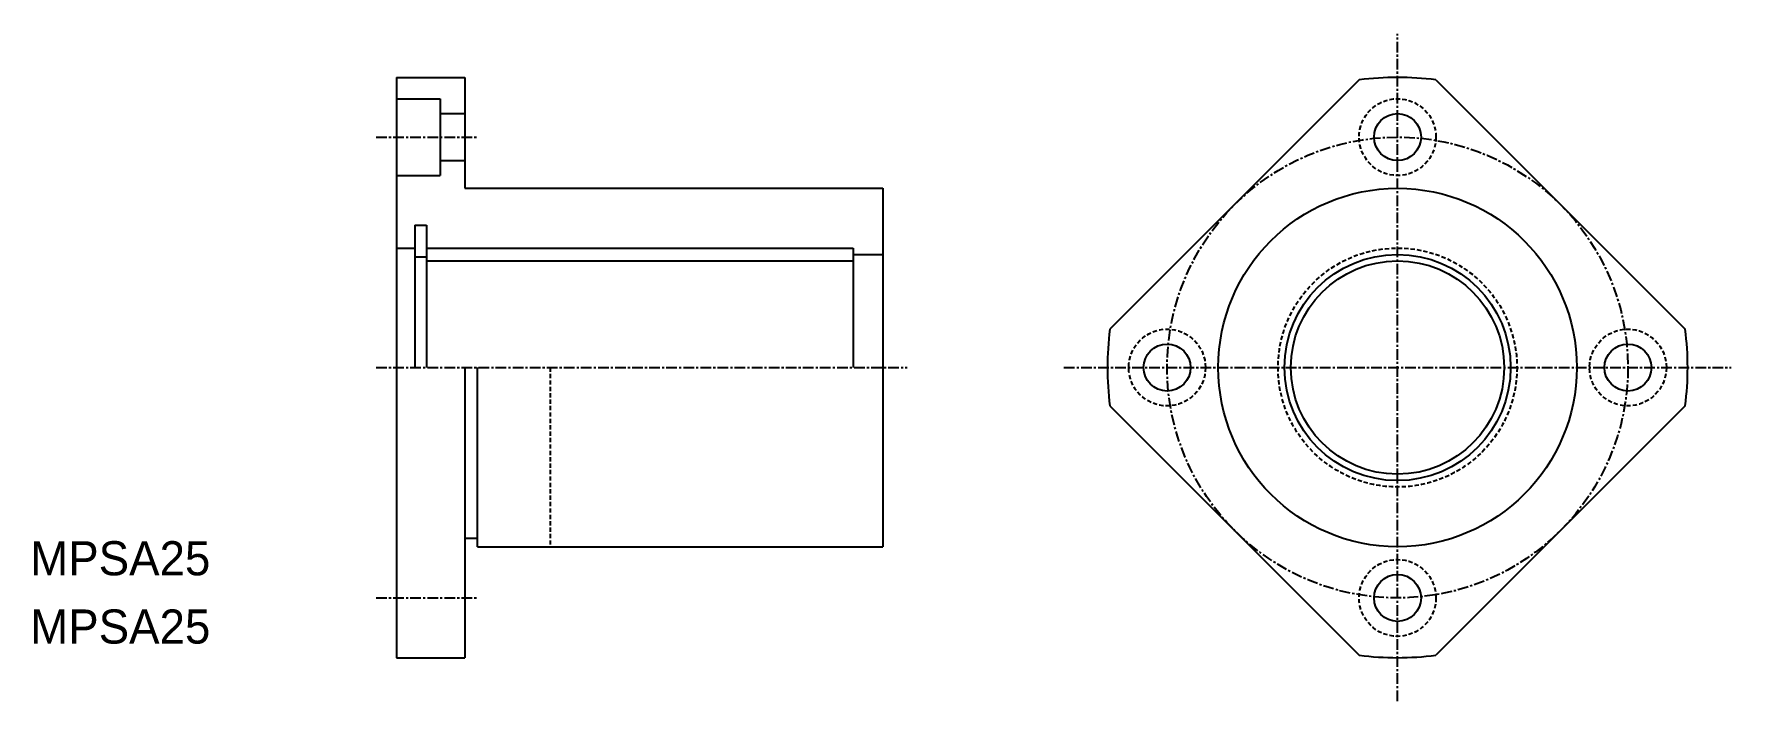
# Model space of a CAD drawing. Extents: x 10 to 209, y 3 to 81.
import ezdxf

# ---------------------------------------------------------------- set-up
doc = ezdxf.new("R2010")
doc.units = 0
doc.linetypes.add('CENTER', pattern=[2, 1.25, -0.25, 0.25, -0.25])
doc.linetypes.add('DASHED', pattern=[0.75, 0.5, -0.25])
doc.layers.get('0').update_dxf_attribs({"linetype": 'CONTINUOUS'})
doc.layers.add('CENTER', color=1, linetype='CENTER')

msp = doc.modelspace()

# ---------------------------------------------------------------- linework, layer by layer
at = {"color": 7, "linetype": 'CONTINUOUS'}
for p, q in [((52.92, 76.35), (52.92, 8.35)), ((52.92, 76.35), (60.92, 76.35)), ((60.92, 76.35), (60.92, 63.35)), ((165.74, 76.06), (136.51, 46.83)), ((174.7, 76.06), (203.92, 46.83)), ((52.92, 73.85), (58.02, 73.85)), ((58.02, 73.85), (58.02, 64.85)), ((58.02, 72.1), (60.92, 72.1)), ((58.02, 66.6), (60.92, 66.6)), ((52.92, 64.85), (58.02, 64.85)), ((60.92, 63.35), (109.92, 63.35)), ((109.92, 63.35), (109.92, 21.35)), ((52.92, 57.85), (52.92, 57.85)), ((55.07, 59.05), (55.07, 42.35)), ((55.07, 59.05), (56.42, 59.05)), ((56.42, 59.05), (56.42, 42.35)), ((52.92, 56.35), (55.07, 56.35)), ((56.42, 56.35), (106.42, 56.35)), ((106.42, 56.35), (106.42, 54.85)), ((55.07, 55.34), (56.42, 55.34)), ((56.42, 54.85), (106.42, 54.85)), ((106.42, 55.6), (109.92, 55.6)), ((106.42, 54.85), (106.42, 42.35)), ((52.92, 42.35), (52.92, 42.35)), ((60.92, 42.35), (60.92, 8.35)), ((62.42, 21.35), (62.42, 42.35)), ((136.51, 37.87), (165.74, 8.65)), ((203.92, 37.87), (174.7, 8.65)), ((60.92, 22.35), (62.42, 22.35)), ((62.42, 21.35), (109.92, 21.35)), ((52.92, 8.35), (60.92, 8.35))]:
    msp.add_line(p, q, dxfattribs=at)
at = {"color": 3, "linetype": 'DASHED'}
msp.add_line((70.92, 42.35), (70.92, 21.35), dxfattribs=at)
for centre, radius in [((170.22, 69.35), 4.5), ((170.22, 42.35), 14), ((143.22, 42.35), 4.5), ((197.22, 42.35), 4.5), ((170.22, 15.35), 4.5)]:
    msp.add_circle(centre, radius, dxfattribs=at)
at = {"color": 7, "linetype": 'CONTINUOUS'}
for centre, radius in [((170.22, 69.35), 2.75), ((170.22, 42.35), 21), ((170.22, 42.35), 13.25), ((170.22, 42.35), 12.5), ((143.22, 42.35), 2.75), ((197.22, 42.35), 2.75), ((170.22, 15.35), 2.75)]:
    msp.add_circle(centre, radius, dxfattribs=at)
for start, end in [(82.428, 97.572), (172.428, 187.572), (352.428, 7.572), (262.428, 277.572)]:
    msp.add_arc((170.22, 42.35), 34, start, end, dxfattribs=at)
at = {"layer": 'CENTER', "color": 1, "linetype": 'CENTER'}
for p, q in [((170.22, 3.27), (170.22, 81.44)), ((50.54, 69.35), (62.49, 69.35)), ((50.54, 42.35), (112.78, 42.35)), ((131.13, 42.35), (209.3, 42.35)), ((50.54, 15.35), (62.49, 15.35))]:
    msp.add_line(p, q, dxfattribs=at)
msp.add_circle((170.22, 42.35), 27, dxfattribs=at)

# ---------------------------------------------------------------- texts
at = {"color": 7, "linetype": 'CONTINUOUS'}
for p in [(10, 18), (10, 10)]:
    msp.add_text('MPSA25', height=4, dxfattribs=at).set_placement(p)

doc.saveas('drawing.dxf')
